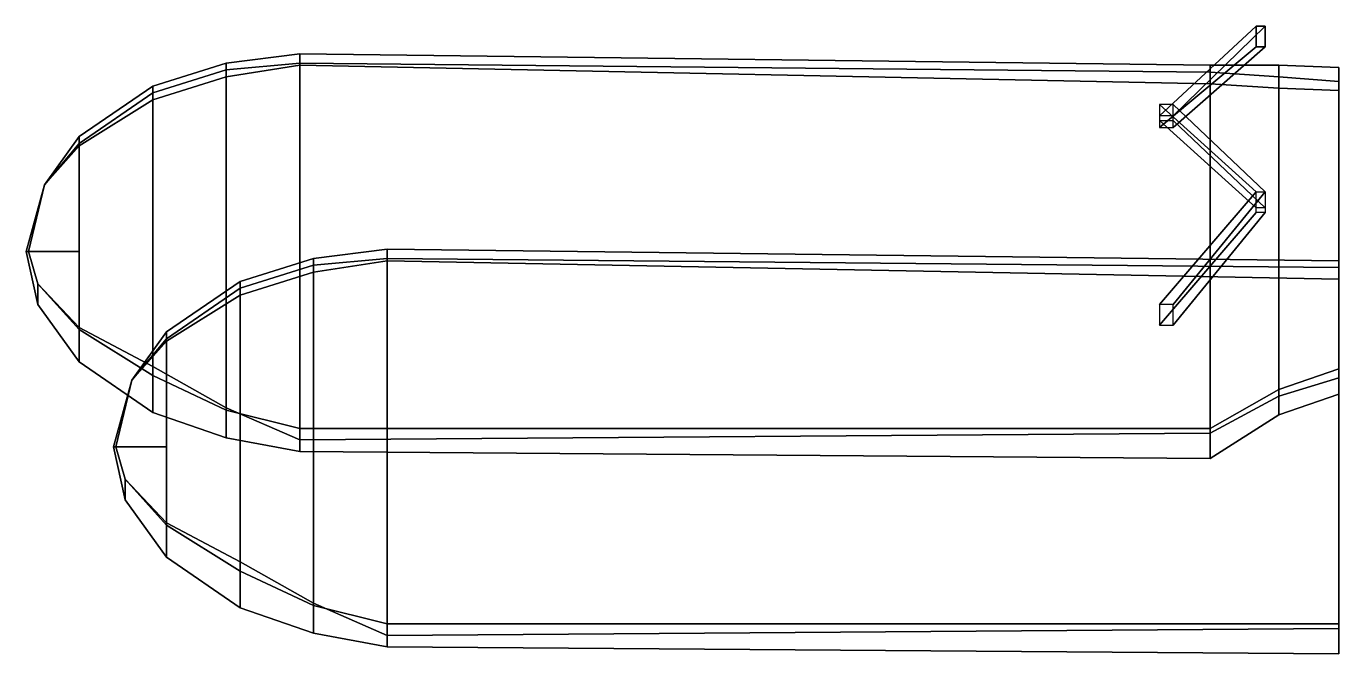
# Model space of a CAD drawing. Extents: x -5.71 to 0, y 0.02 to 2.75.
import ezdxf

# ---------------------------------------------------------------- set-up
doc = ezdxf.new("R2010")
doc.units = 0
doc.layers.add('WING2', color=1, linetype='CONTINUOUS')

msp = doc.modelspace()

# ---------------------------------------------------------------- linework, layer by layer
at = {"layer": 'WING2'}
for points in [[(-0.78, 2.31, 1.23), (-0.36, 2.66, 0.29), (-0.36, 2.75, 0.29), (-0.78, 2.36, 1.23)], [(-0.78, 2.36, 1.23), (-0.36, 2.75, 0.29), (-0.32, 2.75, 0.29), (-0.72, 2.36, 1.23)], [(-0.32, 2.75, 0.29), (-0.32, 2.66, 0.29), (-0.72, 2.31, 1.23), (-0.72, 2.36, 1.23)], [(-0.36, 2.75, 0.29), (-0.36, 2.66, 0.29), (-0.32, 2.66, 0.29), (-0.32, 2.75, 0.29)], [(-4.84, 2.59, 1.33), (-4.52, 2.63, 1.32), (-4.52, 2.58, 1.47), (-4.84, 2.53, 1.47)], [(-4.84, 2.56, 1.26), (-4.52, 2.59, 1.25), (-4.52, 2.63, 1.32), (-4.84, 2.59, 1.33)], [(-4.52, 2.63, 1.32), (-0.56, 2.58, 1.22), (-0.56, 2.5, 1.36), (-4.52, 2.58, 1.47)], [(-4.52, 2.59, 1.25), (-0.56, 2.55, 1.14), (-0.56, 2.58, 1.22), (-4.52, 2.63, 1.32)], [(-0.72, 2.31, 1.23), (-0.32, 2.66, 0.29), (-0.36, 2.66, 0.29), (-0.78, 2.31, 1.23)], [(-5.16, 2.49, 1.34), (-4.84, 2.59, 1.33), (-4.84, 2.53, 1.47), (-5.16, 2.43, 1.46)], [(-5.16, 2.46, 1.28), (-4.84, 2.56, 1.26), (-4.84, 2.59, 1.33), (-5.16, 2.49, 1.34)], [(-4.52, 0.95, 1.25), (-4.52, 2.59, 1.25), (-4.84, 2.56, 1.26), (-4.84, 1.09, 1.26)], [(-4.84, 2.53, 1.47), (-4.52, 2.58, 1.47), (-4.52, 1, 1.47), (-4.84, 1.08, 1.47)], [(-0.56, 0.98, 1.14), (-0.56, 2.55, 1.14), (-4.52, 2.59, 1.25), (-4.52, 0.95, 1.25)], [(-4.52, 2.58, 1.47), (-0.56, 2.5, 1.36), (-0.56, 1, 1.36), (-4.52, 1, 1.47)], [(-0.56, 2.58, 1.22), (-0.26, 2.58, 1.23), (-0.26, 2.48, 1.36), (-0.56, 2.5, 1.36)], [(-0.56, 2.55, 1.14), (-0.26, 2.53, 1.2), (-0.26, 2.58, 1.23), (-0.56, 2.58, 1.22)], [(-0.26, 2.53, 1.2), (0, 2.51, 1.2), (0, 2.57, 1.23), (-0.26, 2.58, 1.23)], [(-0.26, 2.58, 1.23), (0, 2.57, 1.23), (0, 2.47, 1.36), (-0.26, 2.48, 1.36)], [(-4.84, 1.09, 1.26), (-4.84, 2.56, 1.26), (-5.16, 2.46, 1.28), (-5.16, 1.27, 1.28)], [(-5.16, 2.43, 1.46), (-4.84, 2.53, 1.47), (-4.84, 1.08, 1.47), (-5.16, 1.23, 1.46)], [(-0.26, 1.14, 1.2), (-0.26, 2.53, 1.2), (-0.56, 2.55, 1.14), (-0.56, 0.98, 1.14)], [(0, 1.22, 1.2), (0, 2.51, 1.2), (-0.26, 2.53, 1.2), (-0.26, 1.14, 1.2)], [(-5.48, 2.27, 1.35), (-5.16, 2.49, 1.34), (-5.16, 2.43, 1.46), (-5.48, 2.23, 1.43)], [(-5.48, 2.24, 1.3), (-5.16, 2.46, 1.28), (-5.16, 2.49, 1.34), (-5.48, 2.27, 1.35)], [(-5.16, 1.27, 1.28), (-5.16, 2.46, 1.28), (-5.48, 2.24, 1.3), (-5.48, 1.44, 1.3)], [(-0.56, 2.5, 1.36), (-0.26, 2.48, 1.36), (-0.26, 1.17, 1.36), (-0.56, 1, 1.36)], [(-0.26, 2.48, 1.36), (0, 2.47, 1.36), (0, 1.26, 1.36), (-0.26, 1.17, 1.36)], [(-5.48, 2.23, 1.43), (-5.16, 2.43, 1.46), (-5.16, 1.23, 1.46), (-5.48, 1.43, 1.43)], [(-0.78, 2.34, 1.23), (-0.36, 1.96, 0.29), (-0.36, 2.03, 0.29), (-0.78, 2.41, 1.23)], [(-0.78, 2.41, 1.23), (-0.36, 2.03, 0.29), (-0.32, 2.03, 0.29), (-0.72, 2.41, 1.23)], [(-0.32, 2.03, 0.29), (-0.32, 1.96, 0.29), (-0.72, 2.34, 1.23), (-0.72, 2.41, 1.23)], [(-0.72, 2.34, 1.23), (-0.32, 1.96, 0.29), (-0.36, 1.96, 0.29), (-0.78, 2.34, 1.23)], [(-5.48, 1.77, 1.3), (-5.48, 2.24, 1.3), (-5.63, 2.06, 1.35), (-5.7, 1.77, 1.35)], [(-5.63, 2.06, 1.35), (-5.48, 2.23, 1.43), (-5.48, 1.77, 1.43), (-5.7, 1.77, 1.37)], [(-5.63, 2.06, 1.35), (-5.48, 2.27, 1.35), (-5.48, 2.23, 1.43), (-5.63, 2.06, 1.35)], [(-5.63, 2.06, 1.35), (-5.48, 2.24, 1.3), (-5.48, 2.27, 1.35), (-5.63, 2.06, 1.35)], [(-5.71, 1.77, 1.36), (-5.63, 2.06, 1.35), (-5.63, 2.06, 1.35), (-5.7, 1.77, 1.37)], [(-5.7, 1.77, 1.35), (-5.63, 2.06, 1.35), (-5.63, 2.06, 1.35), (-5.71, 1.77, 1.36)], [(-0.78, 1.45, 1.23), (-0.36, 1.94, 0.29), (-0.36, 2.03, 0.29), (-0.78, 1.54, 1.23)], [(-0.78, 1.54, 1.23), (-0.36, 2.03, 0.29), (-0.32, 2.03, 0.29), (-0.72, 1.54, 1.23)], [(-0.32, 2.03, 0.29), (-0.32, 1.94, 0.29), (-0.72, 1.45, 1.23), (-0.72, 1.54, 1.23)], [(-0.72, 1.45, 1.23), (-0.32, 1.94, 0.29), (-0.36, 1.94, 0.29), (-0.78, 1.45, 1.23)], [(-4.46, 1.74, -0.45), (-4.14, 1.78, -0.46), (-4.14, 1.73, -0.31), (-4.46, 1.68, -0.31)], [(-4.46, 1.71, -0.52), (-4.14, 1.74, -0.53), (-4.14, 1.78, -0.46), (-4.46, 1.74, -0.45)], [(-4.14, 1.78, -0.46), (0, 1.73, -0.56), (0, 1.65, -0.42), (-4.14, 1.73, -0.31)], [(-4.14, 1.74, -0.53), (0, 1.7, -0.64), (0, 1.73, -0.56), (-4.14, 1.78, -0.46)], [(-5.66, 1.54, 1.35), (-5.71, 1.77, 1.36), (-5.7, 1.77, 1.37), (-5.66, 1.63, 1.39)], [(-5.66, 1.63, 1.33), (-5.7, 1.77, 1.35), (-5.71, 1.77, 1.36), (-5.66, 1.54, 1.35)], [(-5.7, 1.77, 1.37), (-5.48, 1.77, 1.43), (-5.48, 1.43, 1.43), (-5.66, 1.63, 1.39)], [(-5.48, 1.44, 1.3), (-5.48, 1.77, 1.3), (-5.7, 1.77, 1.35), (-5.66, 1.63, 1.33)], [(-4.78, 1.64, -0.44), (-4.46, 1.74, -0.45), (-4.46, 1.68, -0.31), (-4.78, 1.58, -0.32)], [(-4.78, 1.61, -0.5), (-4.46, 1.71, -0.52), (-4.46, 1.74, -0.45), (-4.78, 1.64, -0.44)], [(-4.14, 0.1, -0.53), (-4.14, 1.74, -0.53), (-4.46, 1.71, -0.52), (-4.46, 0.24, -0.52)], [(-4.46, 1.68, -0.31), (-4.14, 1.73, -0.31), (-4.14, 0.15, -0.31), (-4.46, 0.23, -0.31)], [(0, 0.13, -0.64), (0, 1.7, -0.64), (-4.14, 1.74, -0.53), (-4.14, 0.1, -0.53)], [(-4.14, 1.73, -0.31), (0, 1.65, -0.42), (0, 0.15, -0.42), (-4.14, 0.15, -0.31)], [(-4.46, 0.24, -0.52), (-4.46, 1.71, -0.52), (-4.78, 1.61, -0.5), (-4.78, 0.42, -0.5)], [(-4.78, 1.58, -0.32), (-4.46, 1.68, -0.31), (-4.46, 0.23, -0.31), (-4.78, 0.38, -0.32)], [(-5.66, 1.63, 1.39), (-5.48, 1.43, 1.43), (-5.48, 1.29, 1.35), (-5.66, 1.54, 1.35)], [(-5.66, 1.54, 1.35), (-5.48, 1.29, 1.35), (-5.48, 1.44, 1.3), (-5.66, 1.63, 1.33)], [(-5.1, 1.42, -0.43), (-4.78, 1.64, -0.44), (-4.78, 1.58, -0.32), (-5.1, 1.38, -0.35)], [(-5.1, 1.39, -0.48), (-4.78, 1.61, -0.5), (-4.78, 1.64, -0.44), (-5.1, 1.42, -0.43)], [(-4.78, 0.42, -0.5), (-4.78, 1.61, -0.5), (-5.1, 1.39, -0.48), (-5.1, 0.59, -0.48)], [(-5.1, 1.38, -0.35), (-4.78, 1.58, -0.32), (-4.78, 0.38, -0.32), (-5.1, 0.58, -0.35)], [(-5.48, 1.29, 1.35), (-5.16, 1.07, 1.34), (-5.16, 1.27, 1.28), (-5.48, 1.44, 1.3)], [(-5.48, 1.43, 1.43), (-5.16, 1.23, 1.46), (-5.16, 1.07, 1.34), (-5.48, 1.29, 1.35)], [(-5.1, 0.92, -0.48), (-5.1, 1.39, -0.48), (-5.25, 1.21, -0.43), (-5.32, 0.92, -0.43)], [(-5.25, 1.21, -0.43), (-5.1, 1.38, -0.35), (-5.1, 0.92, -0.35), (-5.32, 0.92, -0.41)], [(-5.25, 1.21, -0.43), (-5.1, 1.42, -0.43), (-5.1, 1.38, -0.35), (-5.25, 1.21, -0.43)], [(-5.25, 1.21, -0.43), (-5.1, 1.39, -0.48), (-5.1, 1.42, -0.43), (-5.25, 1.21, -0.43)], [(-5.16, 1.07, 1.34), (-4.84, 0.96, 1.33), (-4.84, 1.09, 1.26), (-5.16, 1.27, 1.28)], [(-0.26, 1.17, 1.36), (0, 1.26, 1.36), (0, 1.15, 1.23), (-0.26, 1.06, 1.23)], [(-5.32, 0.92, -0.43), (-5.25, 1.21, -0.43), (-5.25, 1.21, -0.43), (-5.33, 0.92, -0.42)], [(-5.33, 0.92, -0.42), (-5.25, 1.21, -0.43), (-5.25, 1.21, -0.43), (-5.32, 0.92, -0.41)], [(-5.16, 1.23, 1.46), (-4.84, 1.08, 1.47), (-4.84, 0.96, 1.33), (-5.16, 1.07, 1.34)], [(-0.26, 1.06, 1.23), (0, 1.15, 1.23), (0, 1.22, 1.2), (-0.26, 1.14, 1.2)], [(-0.56, 1, 1.36), (-0.26, 1.17, 1.36), (-0.26, 1.06, 1.23), (-0.56, 0.87, 1.22)], [(-4.84, 0.96, 1.33), (-4.52, 0.9, 1.32), (-4.52, 0.95, 1.25), (-4.84, 1.09, 1.26)], [(-0.56, 0.87, 1.22), (-0.26, 1.06, 1.23), (-0.26, 1.14, 1.2), (-0.56, 0.98, 1.14)], [(-4.84, 1.08, 1.47), (-4.52, 1, 1.47), (-4.52, 0.9, 1.32), (-4.84, 0.96, 1.33)], [(-4.52, 1, 1.47), (-0.56, 1, 1.36), (-0.56, 0.87, 1.22), (-4.52, 0.9, 1.32)], [(-4.52, 0.9, 1.32), (-0.56, 0.87, 1.22), (-0.56, 0.98, 1.14), (-4.52, 0.95, 1.25)], [(-5.28, 0.78, -0.45), (-5.32, 0.92, -0.43), (-5.33, 0.92, -0.42), (-5.28, 0.69, -0.43)], [(-5.28, 0.69, -0.43), (-5.33, 0.92, -0.42), (-5.32, 0.92, -0.41), (-5.28, 0.78, -0.39)], [(-5.32, 0.92, -0.41), (-5.1, 0.92, -0.35), (-5.1, 0.58, -0.35), (-5.28, 0.78, -0.39)], [(-5.1, 0.59, -0.48), (-5.1, 0.92, -0.48), (-5.32, 0.92, -0.43), (-5.28, 0.78, -0.45)], [(-5.28, 0.78, -0.39), (-5.1, 0.58, -0.35), (-5.1, 0.44, -0.43), (-5.28, 0.69, -0.43)], [(-5.28, 0.69, -0.43), (-5.1, 0.44, -0.43), (-5.1, 0.59, -0.48), (-5.28, 0.78, -0.45)], [(-5.1, 0.44, -0.43), (-4.78, 0.22, -0.44), (-4.78, 0.42, -0.5), (-5.1, 0.59, -0.48)], [(-5.1, 0.58, -0.35), (-4.78, 0.38, -0.32), (-4.78, 0.22, -0.44), (-5.1, 0.44, -0.43)], [(-4.78, 0.22, -0.44), (-4.46, 0.11, -0.45), (-4.46, 0.24, -0.52), (-4.78, 0.42, -0.5)], [(-4.78, 0.38, -0.32), (-4.46, 0.23, -0.31), (-4.46, 0.11, -0.45), (-4.78, 0.22, -0.44)], [(-4.46, 0.11, -0.45), (-4.14, 0.05, -0.46), (-4.14, 0.1, -0.53), (-4.46, 0.24, -0.52)], [(-4.46, 0.23, -0.31), (-4.14, 0.15, -0.31), (-4.14, 0.05, -0.46), (-4.46, 0.11, -0.45)], [(-4.14, 0.15, -0.31), (0, 0.15, -0.42), (0, 0.02, -0.56), (-4.14, 0.05, -0.46)], [(-4.14, 0.05, -0.46), (0, 0.02, -0.56), (0, 0.13, -0.64), (-4.14, 0.1, -0.53)]]:
    msp.add_3dface(points, dxfattribs=at)

doc.saveas('drawing.dxf')
